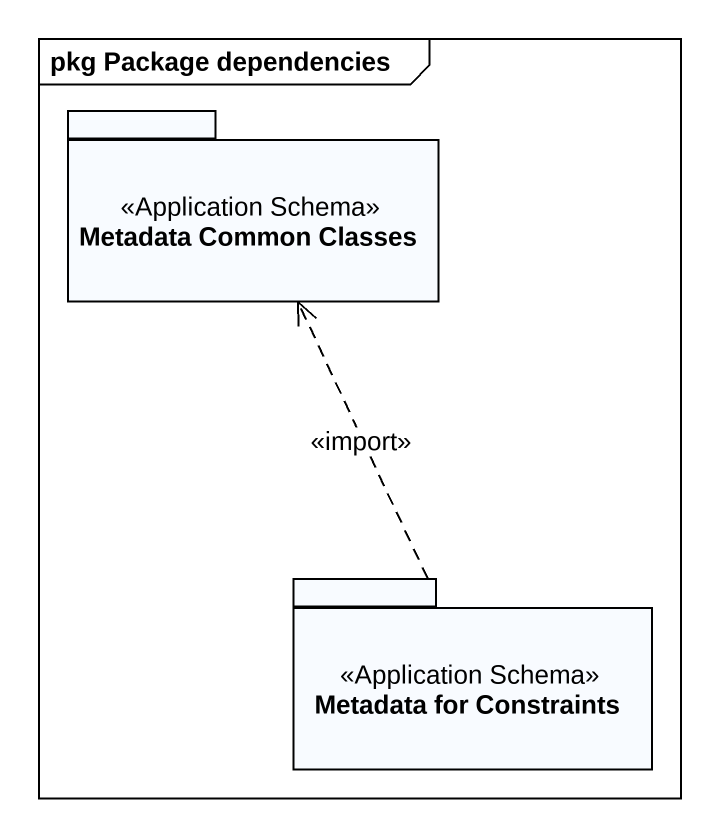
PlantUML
@startuml
mainframe pkg Package dependencies
package "Metadata Common Classes" as Metadata_Common_Classes <<Application Schema>> {
}
package "Metadata for Constraints" as Metadata_for_Constraints <<Application Schema>> {
}
Metadata_for_Constraints .up.> Metadata_Common_Classes : <<import>>
@enduml
